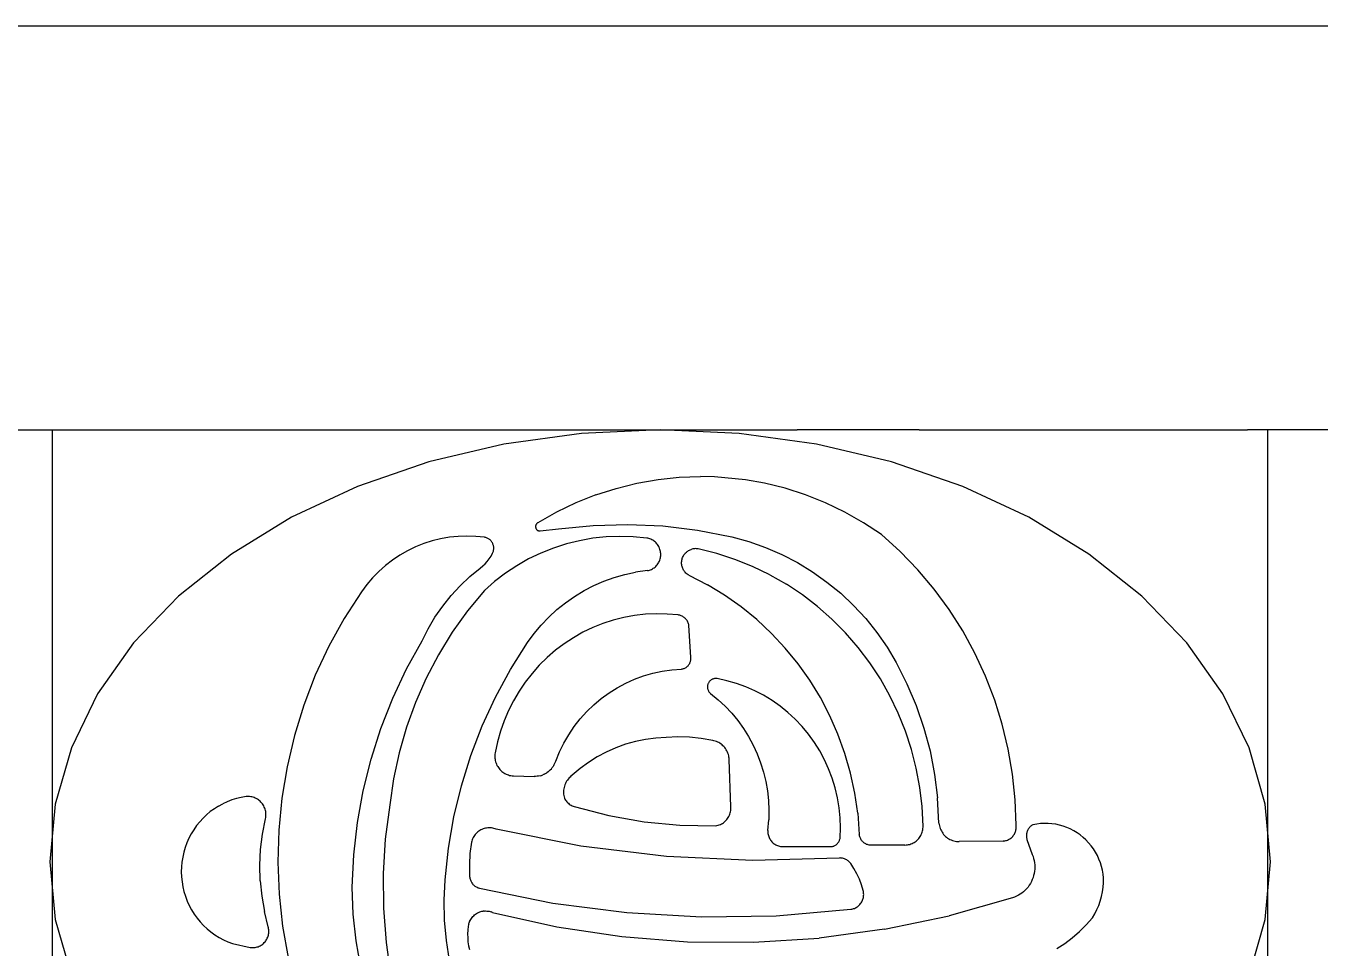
# Model space of a CAD drawing. Extents: x 396092 to 455492, y 17293 to 132793.
# Drawn here: x 405050 to 405259.7, y 46301.8 to 46451.2 of the extents above; entities that cross this region are included whole.
import ezdxf

# ---------------------------------------------------------------- set-up
doc = ezdxf.new("R2010")
doc.units = 0
doc.header["$LTSCALE"] = 1000
doc.header["$MEASUREMENT"] = 0
doc.layers.add('MU', color=34, linetype='Continuous')

msp = doc.modelspace()

# ---------------------------------------------------------------- linework, layer by layer
at = {"layer": 'MU', "color": 37}
for p, q in [((403727.73, 46451.23), (406577.73, 46451.23)), ((404975.7, 46385.76), (405074.82, 46385.76)), ((405074.82, 46385.76), (405174.92, 46385.76)), ((405139.96, 46385.18), (405127.39, 46383.44)), ((405152.73, 46385.76), (405139.96, 46385.18)), ((405165.51, 46385.18), (405152.73, 46385.76)), ((405178.08, 46383.44), (405165.51, 46385.18)), ((405194.7, 46385.76), (405174.92, 46385.76)), ((405194.7, 46385.76), (405247.92, 46385.76)), ((405267.7, 46385.76), (405247.92, 46385.76)), ((405127.39, 46383.44), (405115.24, 46380.56)), ((405190.23, 46380.56), (405178.08, 46383.44)), ((405115.24, 46380.56), (405103.71, 46376.59)), ((405201.76, 46376.59), (405190.23, 46380.56)), ((405152.38, 46377.72), (405155.83, 46378.08)), ((405155.83, 46378.08), (405159.29, 46378.2)), ((405161.51, 46378.13), (405159.29, 46378.2)), ((405166.55, 46377.66), (405161.51, 46378.13)), ((405103.71, 46376.59), (405092.99, 46371.6)), ((405142.29, 46375.23), (405145.6, 46376.29)), ((405145.6, 46376.29), (405148.97, 46377.12)), ((405148.97, 46377.12), (405152.38, 46377.72)), ((405169.62, 46377.13), (405166.55, 46377.66)), ((405172.99, 46376.3), (405169.62, 46377.13)), ((405176.3, 46375.24), (405172.99, 46376.3)), ((405212.48, 46371.6), (405201.76, 46376.59)), ((405139.07, 46373.94), (405135.93, 46372.43)), ((405142.29, 46375.23), (405139.07, 46373.94)), ((405179.52, 46373.95), (405176.3, 46375.24)), ((405182.66, 46372.44), (405179.52, 46373.95)), ((405135.93, 46372.43), (405132.91, 46370.71)), ((405185.69, 46370.72), (405182.66, 46372.44)), ((405092.99, 46371.6), (405083.26, 46365.64)), ((405132.55, 46370.2), (405132.54, 46370.15)), ((405132.54, 46370.15), (405132.54, 46370.1)), ((405132.54, 46370.1), (405132.54, 46370.06)), ((405132.54, 46370.06), (405132.54, 46370.01)), ((405132.54, 46370.01), (405132.55, 46369.96)), ((405132.57, 46370.29), (405132.55, 46370.24)), ((405132.55, 46370.24), (405132.55, 46370.2)), ((405132.55, 46369.96), (405132.56, 46369.92)), ((405132.56, 46369.92), (405132.57, 46369.87)), ((405132.58, 46370.33), (405132.57, 46370.29)), ((405132.57, 46369.87), (405132.59, 46369.83)), ((405132.6, 46370.37), (405132.58, 46370.33)), ((405132.59, 46369.83), (405132.6, 46369.79)), ((405132.62, 46370.42), (405132.6, 46370.37)), ((405132.6, 46369.79), (405132.63, 46369.74)), ((405132.64, 46370.46), (405132.62, 46370.42)), ((405132.63, 46369.74), (405132.65, 46369.7)), ((405132.67, 46370.5), (405132.64, 46370.46)), ((405132.65, 46369.7), (405132.68, 46369.67)), ((405132.69, 46370.53), (405132.67, 46370.5)), ((405132.72, 46370.57), (405132.69, 46370.53)), ((405132.76, 46370.6), (405132.72, 46370.57)), ((405132.79, 46370.63), (405132.76, 46370.6)), ((405132.83, 46370.66), (405132.79, 46370.63)), ((405132.87, 46370.69), (405132.83, 46370.66)), ((405132.91, 46370.71), (405132.87, 46370.69)), ((405133.28, 46369.39), (405136.23, 46369.71)), ((405136.23, 46369.71), (405141.86, 46370.29)), ((405141.86, 46370.29), (405147.51, 46370.45)), ((405147.51, 46370.45), (405153.16, 46370.19)), ((405153.16, 46370.19), (405158.77, 46369.51)), ((405188.59, 46368.8), (405185.69, 46370.72)), ((405222.21, 46365.64), (405212.48, 46371.6)), ((405115.78, 46367.77), (405114.41, 46367.33)), ((405117.16, 46368.11), (405115.78, 46367.77)), ((405118.57, 46368.36), (405117.16, 46368.11)), ((405119.99, 46368.51), (405118.57, 46368.36)), ((405121.42, 46368.56), (405119.99, 46368.51)), ((405122.84, 46368.5), (405121.42, 46368.56)), ((405124.27, 46368.36), (405122.84, 46368.5)), ((405124.38, 46368.34), (405124.27, 46368.36)), ((405124.49, 46368.31), (405124.38, 46368.34)), ((405124.6, 46368.27), (405124.49, 46368.31)), ((405124.71, 46368.23), (405124.6, 46368.27)), ((405124.81, 46368.18), (405124.71, 46368.23)), ((405124.91, 46368.13), (405124.81, 46368.18)), ((405125.01, 46368.06), (405124.91, 46368.13)), ((405125.1, 46368), (405125.01, 46368.06)), ((405125.19, 46367.92), (405125.1, 46368)), ((405125.27, 46367.84), (405125.19, 46367.92)), ((405125.35, 46367.75), (405125.27, 46367.84)), ((405125.42, 46367.66), (405125.35, 46367.75)), ((405125.48, 46367.57), (405125.42, 46367.66)), ((405132.68, 46369.67), (405132.7, 46369.63)), ((405132.7, 46369.63), (405132.74, 46369.59)), ((405132.74, 46369.59), (405132.77, 46369.56)), ((405132.77, 46369.56), (405132.8, 46369.53)), ((405132.8, 46369.53), (405132.84, 46369.51)), ((405132.84, 46369.51), (405132.88, 46369.48)), ((405132.88, 46369.48), (405132.92, 46369.46)), ((405132.92, 46369.46), (405132.96, 46369.44)), ((405132.96, 46369.44), (405133, 46369.42)), ((405133, 46369.42), (405133.05, 46369.41)), ((405133.05, 46369.41), (405133.09, 46369.4)), ((405133.09, 46369.4), (405133.14, 46369.39)), ((405133.14, 46369.39), (405133.18, 46369.39)), ((405133.18, 46369.39), (405133.23, 46369.39)), ((405133.23, 46369.39), (405133.28, 46369.39)), ((405139.66, 46367.81), (405137.53, 46367.29)), ((405141.82, 46368.19), (405139.66, 46367.81)), ((405144, 46368.43), (405141.82, 46368.19)), ((405146.19, 46368.51), (405144, 46368.43)), ((405148.38, 46368.44), (405146.19, 46368.51)), ((405150.57, 46368.21), (405148.38, 46368.44)), ((405150.74, 46368.19), (405150.57, 46368.21)), ((405150.9, 46368.15), (405150.74, 46368.19)), ((405151.07, 46368.09), (405150.9, 46368.15)), ((405151.23, 46368.03), (405151.07, 46368.09)), ((405151.39, 46367.96), (405151.23, 46368.03)), ((405151.54, 46367.87), (405151.39, 46367.96)), ((405151.68, 46367.78), (405151.54, 46367.87)), ((405151.82, 46367.68), (405151.68, 46367.78)), ((405151.95, 46367.56), (405151.82, 46367.68)), ((405158.77, 46369.51), (405164.32, 46368.42)), ((405164.32, 46368.42), (405167.08, 46367.67)), ((405167.08, 46367.67), (405169.78, 46366.72)), ((405191.62, 46366.05), (405188.59, 46368.8)), ((405083.26, 46365.64), (405074.68, 46358.82)), ((405111.8, 46366.17), (405110.55, 46365.46)), ((405113.09, 46366.8), (405111.8, 46366.17)), ((405114.41, 46367.33), (405113.09, 46366.8)), ((405125.32, 46365.32), (405125.58, 46365.78)), ((405125.54, 46367.47), (405125.48, 46367.57)), ((405125.6, 46367.36), (405125.54, 46367.47)), ((405125.58, 46365.78), (405125.63, 46365.89)), ((405125.64, 46367.26), (405125.6, 46367.36)), ((405125.63, 46365.89), (405125.67, 46366)), ((405125.68, 46367.15), (405125.64, 46367.26)), ((405125.67, 46366), (405125.7, 46366.11)), ((405125.71, 46367.03), (405125.68, 46367.15)), ((405125.7, 46366.11), (405125.73, 46366.22)), ((405125.74, 46366.92), (405125.71, 46367.03)), ((405125.73, 46366.22), (405125.75, 46366.34)), ((405125.76, 46366.8), (405125.74, 46366.92)), ((405125.75, 46366.34), (405125.76, 46366.45)), ((405125.77, 46366.69), (405125.76, 46366.8)), ((405125.76, 46366.45), (405125.77, 46366.57)), ((405125.77, 46366.57), (405125.77, 46366.69)), ((405133.4, 46365.79), (405131.42, 46364.84)), ((405135.44, 46366.61), (405133.4, 46365.79)), ((405137.53, 46367.29), (405135.44, 46366.61)), ((405152.08, 46367.44), (405151.95, 46367.56)), ((405152.2, 46367.31), (405152.08, 46367.44)), ((405152.3, 46367.18), (405152.2, 46367.31)), ((405152.4, 46367.03), (405152.3, 46367.18)), ((405152.49, 46366.88), (405152.4, 46367.03)), ((405152.57, 46366.73), (405152.49, 46366.88)), ((405152.64, 46366.57), (405152.57, 46366.73)), ((405152.7, 46366.4), (405152.64, 46366.57)), ((405152.75, 46366.23), (405152.7, 46366.4)), ((405152.78, 46366.06), (405152.75, 46366.23)), ((405152.81, 46365.89), (405152.78, 46366.06)), ((405152.83, 46365.71), (405152.81, 46365.89)), ((405152.82, 46365.36), (405152.83, 46365.54)), ((405152.83, 46365.54), (405152.83, 46365.71)), ((405156.5, 46365.36), (405156.58, 46365.49)), ((405156.58, 46365.49), (405156.66, 46365.61)), ((405156.66, 46365.61), (405156.76, 46365.73)), ((405156.76, 46365.73), (405156.86, 46365.84)), ((405156.86, 46365.84), (405156.97, 46365.95)), ((405156.97, 46365.95), (405157.08, 46366.04)), ((405157.08, 46366.04), (405157.2, 46366.13)), ((405157.2, 46366.13), (405157.33, 46366.21)), ((405157.33, 46366.21), (405157.46, 46366.28)), ((405157.46, 46366.28), (405157.59, 46366.34)), ((405157.59, 46366.34), (405157.73, 46366.4)), ((405157.73, 46366.4), (405157.88, 46366.44)), ((405158.02, 46366.47), (405157.88, 46366.44)), ((405158.17, 46366.5), (405158.02, 46366.47)), ((405158.32, 46366.51), (405158.17, 46366.5)), ((405158.47, 46366.52), (405158.32, 46366.51)), ((405158.61, 46366.51), (405158.47, 46366.52)), ((405158.76, 46366.49), (405158.61, 46366.51)), ((405158.91, 46366.47), (405158.76, 46366.49)), ((405161.9, 46365.72), (405158.91, 46366.47)), ((405164.84, 46364.77), (405161.9, 46365.72)), ((405169.78, 46366.72), (405172.42, 46365.59)), ((405172.42, 46365.59), (405174.96, 46364.27)), ((405194.47, 46363.1), (405191.62, 46366.05)), ((405230.79, 46358.82), (405222.21, 46365.64)), ((405108.22, 46363.78), (405107.14, 46362.83)), ((405109.35, 46364.66), (405108.22, 46363.78)), ((405110.55, 46365.46), (405109.35, 46364.66)), ((405123.58, 46363.37), (405123.99, 46363.71)), ((405123.99, 46363.71), (405124.37, 46364.07)), ((405124.37, 46364.07), (405124.72, 46364.46)), ((405124.72, 46364.46), (405125.04, 46364.88)), ((405125.04, 46364.88), (405125.32, 46365.32)), ((405129.5, 46363.75), (405127.66, 46362.53)), ((405131.42, 46364.84), (405129.5, 46363.75)), ((405151.62, 46363.33), (405151.76, 46363.43)), ((405151.76, 46363.43), (405151.9, 46363.53)), ((405151.9, 46363.53), (405152.02, 46363.65)), ((405152.02, 46363.65), (405152.14, 46363.78)), ((405152.14, 46363.78), (405152.26, 46363.91)), ((405152.26, 46363.91), (405152.36, 46364.05)), ((405152.36, 46364.05), (405152.45, 46364.2)), ((405152.45, 46364.2), (405152.54, 46364.35)), ((405152.54, 46364.35), (405152.61, 46364.51)), ((405152.61, 46364.51), (405152.68, 46364.67)), ((405152.68, 46364.67), (405152.73, 46364.84)), ((405152.73, 46364.84), (405152.77, 46365.01)), ((405152.77, 46365.01), (405152.8, 46365.19)), ((405152.8, 46365.19), (405152.82, 46365.36)), ((405156.2, 46364.2), (405156.21, 46364.35)), ((405156.21, 46364.05), (405156.2, 46364.2)), ((405156.21, 46364.35), (405156.22, 46364.5)), ((405156.23, 46363.89), (405156.21, 46364.05)), ((405156.22, 46364.5), (405156.24, 46364.65)), ((405156.25, 46363.74), (405156.23, 46363.89)), ((405156.24, 46364.65), (405156.27, 46364.8)), ((405156.29, 46363.6), (405156.25, 46363.74)), ((405156.27, 46364.8), (405156.32, 46364.94)), ((405156.33, 46363.45), (405156.29, 46363.6)), ((405156.32, 46364.94), (405156.37, 46365.09)), ((405156.39, 46363.31), (405156.33, 46363.45)), ((405156.37, 46365.09), (405156.43, 46365.23)), ((405156.43, 46365.23), (405156.5, 46365.36)), ((405167.71, 46363.62), (405164.84, 46364.77)), ((405170.49, 46362.27), (405167.71, 46363.62)), ((405174.96, 46364.27), (405177.41, 46362.77)), ((405106.13, 46361.8), (405105.19, 46360.7)), ((405107.14, 46362.83), (405106.13, 46361.8)), ((405120.32, 46360.51), (405121.9, 46362)), ((405121.9, 46362), (405123.58, 46363.37)), ((405127.66, 46362.53), (405125.91, 46361.19)), ((405143.6, 46361.24), (405145.28, 46361.83)), ((405145.28, 46361.83), (405146.99, 46362.31)), ((405146.99, 46362.31), (405148.73, 46362.68)), ((405150.66, 46362.95), (405148.73, 46362.68)), ((405150.66, 46362.95), (405150.83, 46362.99)), ((405150.83, 46362.99), (405151, 46363.03)), ((405151, 46363.03), (405151.16, 46363.09)), ((405151.16, 46363.09), (405151.32, 46363.16)), ((405151.32, 46363.16), (405151.47, 46363.24)), ((405151.47, 46363.24), (405151.62, 46363.33)), ((405156.45, 46363.17), (405156.39, 46363.31)), ((405156.52, 46363.04), (405156.45, 46363.17)), ((405156.6, 46362.91), (405156.52, 46363.04)), ((405156.69, 46362.79), (405156.6, 46362.91)), ((405156.79, 46362.68), (405156.69, 46362.79)), ((405156.89, 46362.57), (405156.79, 46362.68)), ((405157, 46362.47), (405156.89, 46362.57)), ((405157.12, 46362.37), (405157, 46362.47)), ((405157.24, 46362.29), (405157.12, 46362.37)), ((405157.37, 46362.21), (405157.24, 46362.29)), ((405157.37, 46362.21), (405160.4, 46360.65)), ((405170.49, 46362.27), (405173.18, 46360.74)), ((405177.41, 46362.77), (405179.76, 46361.11)), ((405197.11, 46359.97), (405194.47, 46363.1)), ((405104.32, 46359.54), (405101.53, 46355.21)), ((405105.19, 46360.7), (405104.32, 46359.54)), ((405118.85, 46358.91), (405120.32, 46360.51)), ((405124.25, 46359.73), (405121.53, 46356.44)), ((405125.91, 46361.19), (405124.25, 46359.73)), ((405138.86, 46358.79), (405140.39, 46359.71)), ((405140.39, 46359.71), (405141.97, 46360.53)), ((405141.97, 46360.53), (405143.6, 46361.24)), ((405163.18, 46358.96), (405160.4, 46360.65)), ((405175.77, 46359.02), (405173.18, 46360.74)), ((405179.76, 46361.11), (405181.98, 46359.28)), ((405181.98, 46359.28), (405184.08, 46357.3)), ((405199.54, 46356.66), (405197.11, 46359.97)), ((405074.68, 46358.82), (405067.41, 46351.23)), ((405116.24, 46355.43), (405117.49, 46357.22)), ((405117.49, 46357.22), (405118.85, 46358.91)), ((405136, 46356.64), (405137.39, 46357.76)), ((405137.39, 46357.76), (405138.86, 46358.79)), ((405165.85, 46357.09), (405163.18, 46358.96)), ((405178.23, 46357.13), (405175.77, 46359.02)), ((405180.57, 46355.08), (405178.23, 46357.13)), ((405184.08, 46357.3), (405186.04, 46355.18)), ((405238.06, 46351.23), (405230.79, 46358.82)), ((405101.53, 46355.21), (405099.03, 46350.69)), ((405115.12, 46353.55), (405116.24, 46355.43)), ((405121.53, 46356.44), (405119.05, 46352.96)), ((405133.44, 46354.13), (405134.68, 46355.43)), ((405134.68, 46355.43), (405136, 46356.64)), ((405146.85, 46355.36), (405145.13, 46354.93)), ((405148.58, 46355.68), (405146.85, 46355.36)), ((405150.34, 46355.88), (405148.58, 46355.68)), ((405152.1, 46355.96), (405150.34, 46355.88)), ((405153.86, 46355.92), (405152.1, 46355.96)), ((405155.62, 46355.77), (405153.86, 46355.92)), ((405155.75, 46355.75), (405155.62, 46355.77)), ((405155.89, 46355.72), (405155.75, 46355.75)), ((405156.02, 46355.68), (405155.89, 46355.72)), ((405156.14, 46355.63), (405156.02, 46355.68)), ((405156.27, 46355.57), (405156.14, 46355.63)), ((405156.39, 46355.51), (405156.27, 46355.57)), ((405156.5, 46355.44), (405156.39, 46355.51)), ((405156.62, 46355.36), (405156.5, 46355.44)), ((405156.72, 46355.27), (405156.62, 46355.36)), ((405156.82, 46355.18), (405156.72, 46355.27)), ((405156.91, 46355.07), (405156.82, 46355.18)), ((405157, 46354.97), (405156.91, 46355.07)), ((405168.38, 46355.03), (405165.85, 46357.09)), ((405170.78, 46352.79), (405168.38, 46355.03)), ((405182.76, 46352.87), (405180.57, 46355.08)), ((405186.04, 46355.18), (405187.84, 46352.92)), ((405201.75, 46353.19), (405199.54, 46356.66)), ((405114.14, 46351.6), (405115.12, 46353.55)), ((405119.05, 46352.96), (405116.81, 46349.32)), ((405132.29, 46352.75), (405133.44, 46354.13)), ((405140.22, 46352.96), (405138.67, 46352.09)), ((405141.81, 46353.73), (405140.22, 46352.96)), ((405143.45, 46354.38), (405141.81, 46353.73)), ((405145.13, 46354.93), (405143.45, 46354.38)), ((405157.08, 46354.85), (405157, 46354.97)), ((405157.15, 46354.74), (405157.08, 46354.85)), ((405157.22, 46354.61), (405157.15, 46354.74)), ((405157.27, 46354.49), (405157.22, 46354.61)), ((405157.32, 46354.36), (405157.27, 46354.49)), ((405157.36, 46354.23), (405157.32, 46354.36)), ((405157.39, 46354.09), (405157.36, 46354.23)), ((405157.69, 46348.92), (405157.39, 46354.09)), ((405187.84, 46352.92), (405189.49, 46350.54)), ((405203.72, 46349.58), (405201.75, 46353.19)), ((405067.41, 46351.23), (405061.58, 46342.99)), ((405111.61, 46347.02), (405114.14, 46351.6)), ((405128.49, 46346.96), (405131.23, 46351.3)), ((405131.23, 46351.3), (405132.29, 46352.75)), ((405137.19, 46351.12), (405135.77, 46350.05)), ((405138.67, 46352.09), (405137.19, 46351.12)), ((405173.01, 46350.4), (405170.78, 46352.79)), ((405184.81, 46350.52), (405182.76, 46352.87)), ((405243.89, 46342.99), (405238.06, 46351.23)), ((405099.03, 46350.69), (405096.85, 46346)), ((405116.81, 46349.32), (405114.82, 46345.52)), ((405134.42, 46348.88), (405133.15, 46347.63)), ((405135.77, 46350.05), (405134.42, 46348.88)), ((405157.7, 46348.81), (405157.69, 46348.92)), ((405157.7, 46348.69), (405157.7, 46348.81)), ((405175.08, 46347.86), (405173.01, 46350.4)), ((405186.69, 46348.03), (405184.81, 46350.52)), ((405189.49, 46350.54), (405190.98, 46348.05)), ((405205.46, 46345.84), (405203.72, 46349.58)), ((405109.39, 46342.27), (405111.61, 46347.02)), ((405126.04, 46342.45), (405128.49, 46346.96)), ((405133.15, 46347.63), (405131.97, 46346.3)), ((405151.55, 46346.35), (405153.08, 46346.68)), ((405153.08, 46346.68), (405154.62, 46346.9)), ((405154.62, 46346.9), (405156.18, 46347.01)), ((405156.18, 46347.01), (405156.29, 46347.02)), ((405156.29, 46347.02), (405156.4, 46347.04)), ((405156.4, 46347.04), (405156.51, 46347.07)), ((405156.51, 46347.07), (405156.62, 46347.11)), ((405156.62, 46347.11), (405156.72, 46347.15)), ((405156.72, 46347.15), (405156.82, 46347.2)), ((405156.82, 46347.2), (405156.92, 46347.26)), ((405156.92, 46347.26), (405157.01, 46347.33)), ((405157.01, 46347.33), (405157.1, 46347.4)), ((405157.1, 46347.4), (405157.18, 46347.47)), ((405157.18, 46347.47), (405157.26, 46347.55)), ((405157.26, 46347.55), (405157.33, 46347.64)), ((405157.33, 46347.64), (405157.4, 46347.73)), ((405157.4, 46347.73), (405157.46, 46347.83)), ((405157.46, 46347.83), (405157.52, 46347.93)), ((405157.52, 46347.93), (405157.56, 46348.03)), ((405157.56, 46348.03), (405157.6, 46348.14)), ((405157.6, 46348.14), (405157.64, 46348.24)), ((405157.64, 46348.24), (405157.66, 46348.35)), ((405157.66, 46348.35), (405157.68, 46348.47)), ((405157.68, 46348.47), (405157.7, 46348.58)), ((405157.7, 46348.58), (405157.7, 46348.69)), ((405176.98, 46345.18), (405175.08, 46347.86)), ((405188.41, 46345.41), (405186.69, 46348.03)), ((405190.98, 46348.05), (405192.71, 46344.62)), ((405096.85, 46346), (405094.99, 46341.17)), ((405114.82, 46345.52), (405113.09, 46341.6)), ((405130.87, 46344.89), (405129.86, 46343.41)), ((405131.97, 46346.3), (405130.87, 46344.89)), ((405145.77, 46343.99), (405147.15, 46344.73)), ((405147.15, 46344.73), (405148.58, 46345.37)), ((405148.58, 46345.37), (405150.05, 46345.91)), ((405150.05, 46345.91), (405151.55, 46346.35)), ((405160.47, 46344.56), (405160.45, 46344.48)), ((405160.51, 46344.65), (405160.47, 46344.56)), ((405160.54, 46344.73), (405160.51, 46344.65)), ((405160.59, 46344.81), (405160.54, 46344.73)), ((405160.64, 46344.89), (405160.59, 46344.81)), ((405160.69, 46344.96), (405160.64, 46344.89)), ((405160.75, 46345.03), (405160.69, 46344.96)), ((405160.81, 46345.1), (405160.75, 46345.03)), ((405160.88, 46345.16), (405160.81, 46345.1)), ((405160.95, 46345.21), (405160.88, 46345.16)), ((405161.02, 46345.26), (405160.95, 46345.21)), ((405161.1, 46345.31), (405161.02, 46345.26)), ((405161.18, 46345.35), (405161.1, 46345.31)), ((405161.26, 46345.39), (405161.18, 46345.35)), ((405161.35, 46345.42), (405161.26, 46345.39)), ((405161.43, 46345.44), (405161.35, 46345.42)), ((405161.52, 46345.46), (405161.43, 46345.44)), ((405161.61, 46345.47), (405161.52, 46345.46)), ((405161.7, 46345.47), (405161.61, 46345.47)), ((405161.79, 46345.47), (405161.7, 46345.47)), ((405161.88, 46345.47), (405161.79, 46345.47)), ((405161.97, 46345.45), (405161.88, 46345.47)), ((405163.53, 46345.12), (405161.97, 46345.45)), ((405165.08, 46344.68), (405163.53, 46345.12)), ((405166.59, 46344.14), (405165.08, 46344.68)), ((405178.69, 46342.37), (405176.98, 46345.18)), ((405189.95, 46342.69), (405188.41, 46345.41)), ((405192.71, 46344.62), (405194.21, 46341.08)), ((405206.94, 46341.99), (405205.46, 46345.84)), ((405061.58, 46342.99), (405057.32, 46334.22)), ((405123.89, 46337.79), (405126.04, 46342.45)), ((405129.86, 46343.41), (405128.95, 46341.87)), ((405143.17, 46342.22), (405144.44, 46343.15)), ((405144.44, 46343.15), (405145.77, 46343.99)), ((405160.41, 46344.3), (405160.4, 46344.21)), ((405160.4, 46344.21), (405160.4, 46344.11)), ((405160.4, 46344.11), (405160.4, 46344.02)), ((405160.4, 46344.02), (405160.41, 46343.93)), ((405160.42, 46344.39), (405160.41, 46344.3)), ((405160.41, 46343.93), (405160.42, 46343.84)), ((405160.45, 46344.48), (405160.42, 46344.39)), ((405160.42, 46343.84), (405160.44, 46343.75)), ((405160.44, 46343.75), (405160.47, 46343.67)), ((405160.47, 46343.67), (405160.5, 46343.58)), ((405160.5, 46343.58), (405160.54, 46343.5)), ((405160.54, 46343.5), (405160.58, 46343.42)), ((405160.58, 46343.42), (405160.63, 46343.34)), ((405160.63, 46343.34), (405160.68, 46343.27)), ((405160.68, 46343.27), (405160.74, 46343.2)), ((405160.74, 46343.2), (405160.8, 46343.13)), ((405160.8, 46343.13), (405160.86, 46343.07)), ((405160.86, 46343.07), (405162.13, 46342.03)), ((405168.06, 46343.5), (405166.59, 46344.14)), ((405169.49, 46342.75), (405168.06, 46343.5)), ((405170.86, 46341.92), (405169.49, 46342.75)), ((405191.3, 46339.86), (405189.95, 46342.69)), ((405248.15, 46334.22), (405243.89, 46342.99)), ((405094.99, 46341.17), (405093.46, 46336.22)), ((405107.48, 46337.39), (405109.39, 46342.27)), ((405113.09, 46341.6), (405111.62, 46337.57)), ((405128.95, 46341.87), (405128.15, 46340.27)), ((405140.83, 46340.11), (405141.96, 46341.21)), ((405141.96, 46341.21), (405143.17, 46342.22)), ((405162.13, 46342.03), (405163.27, 46340.98)), ((405163.27, 46340.98), (405164.33, 46339.85)), ((405172.18, 46340.99), (405170.86, 46341.92)), ((405173.44, 46339.97), (405172.18, 46340.99)), ((405180.22, 46339.45), (405178.69, 46342.37)), ((405194.21, 46341.08), (405195.46, 46337.44)), ((405208.17, 46338.05), (405206.94, 46341.99)), ((405127.44, 46338.61), (405126.85, 46336.92)), ((405128.15, 46340.27), (405127.44, 46338.61)), ((405138.8, 46337.68), (405139.78, 46338.93)), ((405139.78, 46338.93), (405140.83, 46340.11)), ((405164.33, 46339.85), (405165.32, 46338.65)), ((405165.32, 46338.65), (405166.23, 46337.38)), ((405174.62, 46338.87), (405173.44, 46339.97)), ((405175.74, 46337.69), (405174.62, 46338.87)), ((405181.54, 46336.43), (405180.22, 46339.45)), ((405192.47, 46336.95), (405191.3, 46339.86)), ((405093.46, 46336.22), (405092.27, 46331.18)), ((405105.89, 46332.39), (405107.48, 46337.39)), ((405111.62, 46337.57), (405110.44, 46333.44)), ((405122.05, 46332.99), (405123.89, 46337.79)), ((405126.85, 46336.92), (405126.36, 46335.19)), ((405137.12, 46335), (405137.92, 46336.37)), ((405137.92, 46336.37), (405138.8, 46337.68)), ((405166.23, 46337.38), (405167.06, 46336.06)), ((405176.77, 46336.44), (405175.74, 46337.69)), ((405177.72, 46335.13), (405176.77, 46336.44)), ((405182.66, 46333.33), (405181.54, 46336.43)), ((405193.45, 46333.97), (405192.47, 46336.95)), ((405195.46, 46337.44), (405196.46, 46333.73)), ((405209.13, 46334.03), (405208.17, 46338.05)), ((405057.32, 46334.22), (405054.71, 46325.09)), ((405126.36, 46335.19), (405125.99, 46333.43)), ((405136.42, 46333.57), (405137.12, 46335)), ((405145.53, 46334.24), (405144, 46333.56)), ((405147.11, 46334.81), (405145.53, 46334.24)), ((405148.72, 46335.26), (405147.11, 46334.81)), ((405150.36, 46335.6), (405148.72, 46335.26)), ((405152.01, 46335.82), (405150.36, 46335.6)), ((405153.68, 46335.92), (405152.01, 46335.82)), ((405155.58, 46336.01), (405153.68, 46335.92)), ((405157.48, 46335.95), (405155.58, 46336.01)), ((405159.38, 46335.75), (405157.48, 46335.95)), ((405161.25, 46335.41), (405159.38, 46335.75)), ((405161.45, 46335.37), (405161.25, 46335.41)), ((405161.65, 46335.32), (405161.45, 46335.37)), ((405161.85, 46335.25), (405161.65, 46335.32)), ((405162.05, 46335.17), (405161.85, 46335.25)), ((405162.23, 46335.08), (405162.05, 46335.17)), ((405162.41, 46334.98), (405162.23, 46335.08)), ((405162.59, 46334.86), (405162.41, 46334.98)), ((405162.75, 46334.73), (405162.59, 46334.86)), ((405162.91, 46334.59), (405162.75, 46334.73)), ((405163.06, 46334.44), (405162.91, 46334.59)), ((405163.2, 46334.28), (405163.06, 46334.44)), ((405163.32, 46334.12), (405163.2, 46334.28)), ((405163.44, 46333.94), (405163.32, 46334.12)), ((405167.06, 46336.06), (405167.8, 46334.69)), ((405167.8, 46334.69), (405168.45, 46333.27)), ((405178.58, 46333.75), (405177.72, 46335.13)), ((405209.83, 46329.95), (405209.13, 46334.03)), ((405250.76, 46325.09), (405248.15, 46334.22)), ((405104.62, 46327.29), (405105.89, 46332.39)), ((405110.44, 46333.44), (405109.54, 46329.23)), ((405120.52, 46328.07), (405122.05, 46332.99)), ((405125.95, 46333.01), (405125.94, 46332.8)), ((405125.94, 46332.8), (405125.95, 46332.59)), ((405125.96, 46333.22), (405125.95, 46333.01)), ((405125.95, 46332.59), (405125.98, 46332.39)), ((405125.99, 46333.43), (405125.96, 46333.22)), ((405125.98, 46332.39), (405126.01, 46332.18)), ((405126.01, 46332.18), (405126.07, 46331.98)), ((405126.07, 46331.98), (405126.13, 46331.78)), ((405135.73, 46331.87), (405135.82, 46332.1)), ((405135.82, 46332.1), (405136.42, 46333.57)), ((405142.52, 46332.77), (405141.1, 46331.87)), ((405144, 46333.56), (405142.52, 46332.77)), ((405163.54, 46333.75), (405163.44, 46333.94)), ((405163.63, 46333.56), (405163.54, 46333.75)), ((405163.71, 46333.37), (405163.63, 46333.56)), ((405163.78, 46333.17), (405163.71, 46333.37)), ((405163.83, 46332.96), (405163.78, 46333.17)), ((405163.87, 46332.75), (405163.83, 46332.96)), ((405163.9, 46332.54), (405163.87, 46332.75)), ((405163.91, 46332.33), (405163.9, 46332.54)), ((405164.18, 46324.66), (405163.91, 46332.33)), ((405168.45, 46333.27), (405169.01, 46331.81)), ((405179.35, 46332.31), (405178.58, 46333.75)), ((405180.02, 46330.83), (405179.35, 46332.31)), ((405183.57, 46330.15), (405182.66, 46333.33)), ((405194.22, 46330.92), (405193.45, 46333.97)), ((405196.46, 46333.73), (405197.2, 46329.94)), ((405092.27, 46331.18), (405091.42, 46326.06)), ((405126.13, 46331.78), (405126.21, 46331.58)), ((405126.21, 46331.58), (405126.29, 46331.4)), ((405126.29, 46331.4), (405126.4, 46331.21)), ((405126.4, 46331.21), (405126.51, 46331.04)), ((405126.51, 46331.04), (405126.63, 46330.87)), ((405126.63, 46330.87), (405126.77, 46330.71)), ((405126.77, 46330.71), (405126.91, 46330.57)), ((405126.91, 46330.57), (405127.06, 46330.43)), ((405127.06, 46330.43), (405127.23, 46330.3)), ((405127.23, 46330.3), (405127.4, 46330.18)), ((405127.4, 46330.18), (405127.57, 46330.08)), ((405127.57, 46330.08), (405127.76, 46329.99)), ((405127.76, 46329.99), (405127.95, 46329.91)), ((405127.95, 46329.91), (405128.14, 46329.84)), ((405128.14, 46329.84), (405128.34, 46329.78)), ((405133.5, 46329.78), (405133.73, 46329.86)), ((405133.95, 46329.96), (405133.73, 46329.86)), ((405133.95, 46329.96), (405134.16, 46330.07)), ((405134.16, 46330.07), (405134.37, 46330.2)), ((405134.56, 46330.34), (405134.37, 46330.2)), ((405134.75, 46330.49), (405134.56, 46330.34)), ((405134.75, 46330.49), (405134.93, 46330.66)), ((405134.93, 46330.66), (405135.1, 46330.84)), ((405135.1, 46330.84), (405135.25, 46331.03)), ((405135.39, 46331.23), (405135.25, 46331.03)), ((405135.52, 46331.43), (405135.39, 46331.23)), ((405135.52, 46331.43), (405135.63, 46331.65)), ((405135.63, 46331.65), (405135.73, 46331.87)), ((405139.74, 46330.88), (405138.45, 46329.79)), ((405141.1, 46331.87), (405139.74, 46330.88)), ((405169.01, 46331.81), (405169.48, 46330.32)), ((405169.48, 46330.32), (405169.85, 46328.8)), ((405180.6, 46329.3), (405180.02, 46330.83)), ((405184.26, 46326.92), (405183.57, 46330.15)), ((405194.8, 46327.83), (405194.22, 46330.92)), ((405197.2, 46329.94), (405197.68, 46326.12)), ((405210.26, 46325.84), (405209.83, 46329.95)), ((405109.54, 46329.23), (405108.92, 46324.98)), ((405119.31, 46323.07), (405120.52, 46328.07)), ((405128.34, 46329.78), (405128.54, 46329.74)), ((405128.54, 46329.74), (405128.74, 46329.72)), ((405128.74, 46329.72), (405128.95, 46329.7)), ((405128.95, 46329.7), (405132.31, 46329.61)), ((405132.55, 46329.61), (405132.31, 46329.61)), ((405132.79, 46329.63), (405132.55, 46329.61)), ((405133.03, 46329.66), (405132.79, 46329.63)), ((405133.27, 46329.71), (405133.03, 46329.66)), ((405133.27, 46329.71), (405133.5, 46329.78)), ((405137.16, 46327.83), (405137.12, 46327.61)), ((405137.22, 46328.04), (405137.16, 46327.83)), ((405137.29, 46328.25), (405137.22, 46328.04)), ((405137.37, 46328.45), (405137.29, 46328.25)), ((405137.47, 46328.65), (405137.37, 46328.45)), ((405137.57, 46328.84), (405137.47, 46328.65)), ((405137.69, 46329.02), (405137.57, 46328.84)), ((405137.82, 46329.19), (405137.69, 46329.02)), ((405137.97, 46329.36), (405137.82, 46329.19)), ((405138.12, 46329.51), (405137.97, 46329.36)), ((405138.28, 46329.66), (405138.12, 46329.51)), ((405138.45, 46329.79), (405138.28, 46329.66)), ((405169.85, 46328.8), (405170.12, 46327.25)), ((405181.07, 46327.74), (405180.6, 46329.3)), ((405181.45, 46326.15), (405181.07, 46327.74)), ((405195.16, 46324.71), (405194.8, 46327.83)), ((405083.32, 46325.79), (405082.58, 46325.51)), ((405084.07, 46326.02), (405083.32, 46325.79)), ((405084.84, 46326.2), (405084.07, 46326.02)), ((405085.62, 46326.33), (405084.84, 46326.2)), ((405085.81, 46326.35), (405085.62, 46326.33)), ((405086, 46326.35), (405085.81, 46326.35)), ((405086.19, 46326.34), (405086, 46326.35)), ((405086.38, 46326.32), (405086.19, 46326.34)), ((405086.57, 46326.29), (405086.38, 46326.32)), ((405086.76, 46326.24), (405086.57, 46326.29)), ((405086.94, 46326.18), (405086.76, 46326.24)), ((405087.12, 46326.11), (405086.94, 46326.18)), ((405087.29, 46326.03), (405087.12, 46326.11)), ((405087.46, 46325.93), (405087.29, 46326.03)), ((405087.62, 46325.83), (405087.46, 46325.93)), ((405087.77, 46325.71), (405087.62, 46325.83)), ((405087.92, 46325.58), (405087.77, 46325.71)), ((405091.42, 46326.06), (405090.92, 46320.9)), ((405103.69, 46322.12), (405104.62, 46327.29)), ((405137.09, 46327.39), (405137.08, 46327.18)), ((405137.08, 46327.18), (405137.08, 46326.96)), ((405137.08, 46326.96), (405137.09, 46326.74)), ((405137.12, 46327.61), (405137.09, 46327.39)), ((405137.09, 46326.74), (405137.12, 46326.52)), ((405137.12, 46326.52), (405137.17, 46326.3)), ((405137.17, 46326.3), (405137.22, 46326.09)), ((405137.22, 46326.09), (405137.3, 46325.93)), ((405137.3, 46325.93), (405137.4, 46325.78)), ((405137.4, 46325.78), (405137.5, 46325.63)), ((405137.5, 46325.63), (405137.61, 46325.5)), ((405170.12, 46327.25), (405170.29, 46325.69)), ((405170.29, 46325.69), (405170.36, 46324.13)), ((405181.72, 46324.54), (405181.45, 46326.15)), ((405184.74, 46323.65), (405184.26, 46326.92)), ((405197.91, 46322.05), (405197.68, 46326.12)), ((405210.41, 46321.7), (405210.26, 46325.84)), ((405054.71, 46325.09), (405053.83, 46315.76)), ((405079.84, 46323.91), (405079.23, 46323.4)), ((405080.49, 46324.38), (405079.84, 46323.91)), ((405081.16, 46324.8), (405080.49, 46324.38)), ((405081.16, 46324.8), (405081.86, 46325.18)), ((405082.58, 46325.51), (405081.86, 46325.18)), ((405088.05, 46325.45), (405087.92, 46325.58)), ((405088.18, 46325.3), (405088.05, 46325.45)), ((405088.3, 46325.15), (405088.18, 46325.3)), ((405088.41, 46324.99), (405088.3, 46325.15)), ((405088.5, 46324.82), (405088.41, 46324.99)), ((405088.59, 46324.65), (405088.5, 46324.82)), ((405088.66, 46324.47), (405088.59, 46324.65)), ((405088.72, 46324.28), (405088.66, 46324.47)), ((405088.77, 46324.09), (405088.72, 46324.28)), ((405088.81, 46323.9), (405088.77, 46324.09)), ((405088.84, 46323.71), (405088.81, 46323.9)), ((405088.85, 46323.51), (405088.84, 46323.71)), ((405108.92, 46324.98), (405108.19, 46319.44)), ((405137.61, 46325.5), (405137.73, 46325.37)), ((405137.73, 46325.37), (405137.86, 46325.25)), ((405137.86, 46325.25), (405138, 46325.13)), ((405138, 46325.13), (405138.15, 46325.03)), ((405138.15, 46325.03), (405138.3, 46324.94)), ((405138.3, 46324.94), (405138.46, 46324.86)), ((405138.46, 46324.86), (405138.62, 46324.79)), ((405138.62, 46324.79), (405138.78, 46324.73)), ((405138.78, 46324.73), (405144.42, 46323.27)), ((405164.02, 46323.5), (405164.08, 46323.69)), ((405164.08, 46323.69), (405164.12, 46323.88)), ((405164.12, 46323.88), (405164.16, 46324.07)), ((405164.16, 46324.07), (405164.18, 46324.27)), ((405164.18, 46324.47), (405164.18, 46324.66)), ((405164.18, 46324.27), (405164.18, 46324.47)), ((405170.36, 46324.13), (405170.33, 46322.56)), ((405181.88, 46322.91), (405181.72, 46324.54)), ((405184.74, 46323.65), (405185, 46320.22)), ((405195.33, 46321.56), (405195.16, 46324.71)), ((405251.63, 46315.76), (405250.76, 46325.09)), ((405077.62, 46321.64), (405077.16, 46320.98)), ((405078.12, 46322.26), (405077.62, 46321.64)), ((405078.66, 46322.85), (405078.12, 46322.26)), ((405079.23, 46323.4), (405078.66, 46322.85)), ((405088.29, 46320.26), (405088.77, 46322.74)), ((405088.77, 46322.74), (405088.81, 46322.93)), ((405088.81, 46322.93), (405088.84, 46323.12)), ((405088.84, 46323.12), (405088.85, 46323.32)), ((405088.85, 46323.32), (405088.85, 46323.51)), ((405103.09, 46316.9), (405103.69, 46322.12)), ((405118.42, 46317.99), (405119.31, 46323.07)), ((405144.42, 46323.27), (405150.14, 46322.25)), ((405150.14, 46322.25), (405155.93, 46321.7)), ((405155.93, 46321.7), (405161.74, 46321.61)), ((405161.74, 46321.61), (405161.93, 46321.64)), ((405161.93, 46321.64), (405162.12, 46321.69)), ((405162.12, 46321.69), (405162.3, 46321.75)), ((405162.3, 46321.75), (405162.48, 46321.82)), ((405162.48, 46321.82), (405162.65, 46321.9)), ((405162.65, 46321.9), (405162.82, 46322)), ((405162.82, 46322), (405162.98, 46322.11)), ((405162.98, 46322.11), (405163.14, 46322.23)), ((405163.14, 46322.23), (405163.28, 46322.36)), ((405163.28, 46322.36), (405163.42, 46322.5)), ((405163.42, 46322.5), (405163.55, 46322.64)), ((405163.55, 46322.64), (405163.66, 46322.8)), ((405163.66, 46322.8), (405163.77, 46322.97)), ((405163.77, 46322.97), (405163.86, 46323.14)), ((405163.86, 46323.14), (405163.95, 46323.32)), ((405163.95, 46323.32), (405164.02, 46323.5)), ((405170.18, 46320.84), (405170.33, 46322.56)), ((405181.94, 46321.27), (405181.88, 46322.91)), ((405195.32, 46321.37), (405195.33, 46321.56)), ((405197.91, 46322.05), (405197.94, 46321.83)), ((405197.94, 46321.83), (405197.98, 46321.61)), ((405197.98, 46321.61), (405198.04, 46321.39)), ((405210.43, 46321.55), (405210.41, 46321.7)), ((405210.43, 46321.4), (405210.43, 46321.55)), ((405212.71, 46321.47), (405212.62, 46321.37)), ((405212.81, 46321.55), (405212.71, 46321.47)), ((405212.92, 46321.63), (405212.81, 46321.55)), ((405213.03, 46321.7), (405212.92, 46321.63)), ((405213.14, 46321.77), (405213.03, 46321.7)), ((405213.75, 46321.89), (405213.14, 46321.77)), ((405214.36, 46321.96), (405213.75, 46321.89)), ((405214.98, 46322), (405214.36, 46321.96)), ((405215.6, 46321.99), (405214.98, 46322)), ((405216.22, 46321.95), (405215.6, 46321.99)), ((405216.83, 46321.86), (405216.22, 46321.95)), ((405217.44, 46321.73), (405216.83, 46321.86)), ((405218.04, 46321.56), (405217.44, 46321.73)), ((405218.62, 46321.35), (405218.04, 46321.56)), ((405076.37, 46319.58), (405076.04, 46318.85)), ((405076.74, 46320.3), (405076.37, 46319.58)), ((405077.16, 46320.98), (405076.74, 46320.3)), ((405087.98, 46317.75), (405088.29, 46320.26)), ((405090.92, 46320.9), (405090.78, 46315.71)), ((405108.19, 46319.44), (405107.85, 46313.86)), ((405122.34, 46319.51), (405122.26, 46319.32)), ((405122.43, 46319.69), (405122.34, 46319.51)), ((405122.52, 46319.86), (405122.43, 46319.69)), ((405122.64, 46320.03), (405122.52, 46319.86)), ((405122.76, 46320.19), (405122.64, 46320.03)), ((405122.89, 46320.34), (405122.76, 46320.19)), ((405123.03, 46320.48), (405122.89, 46320.34)), ((405123.18, 46320.61), (405123.03, 46320.48)), ((405123.34, 46320.73), (405123.18, 46320.61)), ((405123.5, 46320.84), (405123.34, 46320.73)), ((405123.67, 46320.94), (405123.5, 46320.84)), ((405123.85, 46321.03), (405123.67, 46320.94)), ((405124.04, 46321.1), (405123.85, 46321.03)), ((405124.22, 46321.16), (405124.04, 46321.1)), ((405124.41, 46321.21), (405124.22, 46321.16)), ((405124.61, 46321.25), (405124.41, 46321.21)), ((405124.81, 46321.27), (405124.61, 46321.25)), ((405125, 46321.28), (405124.81, 46321.27)), ((405125.2, 46321.28), (405125, 46321.28)), ((405125.4, 46321.26), (405125.2, 46321.28)), ((405125.59, 46321.23), (405125.4, 46321.26)), ((405125.79, 46321.19), (405125.59, 46321.23)), ((405125.97, 46321.13), (405125.79, 46321.19)), ((405126.16, 46321.06), (405125.97, 46321.13)), ((405139.89, 46318.32), (405126.16, 46321.06)), ((405170.18, 46320.84), (405170.18, 46320.67)), ((405170.18, 46320.67), (405170.19, 46320.51)), ((405170.19, 46320.51), (405170.2, 46320.34)), ((405170.2, 46320.34), (405170.23, 46320.18)), ((405170.23, 46320.18), (405170.27, 46320.02)), ((405170.27, 46320.02), (405170.32, 46319.87)), ((405170.32, 46319.87), (405170.38, 46319.71)), ((405170.38, 46319.71), (405170.45, 46319.57)), ((405170.45, 46319.57), (405170.53, 46319.42)), ((405170.53, 46319.42), (405170.62, 46319.28)), ((405181.81, 46319.32), (405181.84, 46319.42)), ((405181.84, 46319.42), (405181.87, 46319.53)), ((405181.87, 46319.53), (405181.89, 46319.64)), ((405181.89, 46319.64), (405181.94, 46321.27)), ((405185.02, 46320.09), (405185, 46320.22)), ((405185.05, 46319.96), (405185.02, 46320.09)), ((405185.09, 46319.83), (405185.05, 46319.96)), ((405185.13, 46319.71), (405185.09, 46319.83)), ((405185.18, 46319.59), (405185.13, 46319.71)), ((405185.24, 46319.47), (405185.18, 46319.59)), ((405185.31, 46319.35), (405185.24, 46319.47)), ((405185.38, 46319.25), (405185.31, 46319.35)), ((405194.35, 46319.27), (405194.49, 46319.4)), ((405194.49, 46319.4), (405194.62, 46319.55)), ((405194.62, 46319.55), (405194.74, 46319.71)), ((405194.74, 46319.71), (405194.85, 46319.87)), ((405194.85, 46319.87), (405194.95, 46320.04)), ((405194.95, 46320.04), (405195.04, 46320.22)), ((405195.04, 46320.22), (405195.12, 46320.4)), ((405195.12, 46320.4), (405195.19, 46320.59)), ((405195.19, 46320.59), (405195.24, 46320.78)), ((405195.24, 46320.78), (405195.28, 46320.97)), ((405195.28, 46320.97), (405195.31, 46321.17)), ((405195.31, 46321.17), (405195.32, 46321.37)), ((405198.04, 46321.39), (405198.11, 46321.18)), ((405198.11, 46321.18), (405198.19, 46320.97)), ((405198.19, 46320.97), (405198.29, 46320.77)), ((405198.29, 46320.77), (405198.4, 46320.58)), ((405198.4, 46320.58), (405198.52, 46320.4)), ((405198.52, 46320.4), (405198.66, 46320.22)), ((405198.66, 46320.22), (405198.81, 46320.06)), ((405198.81, 46320.06), (405198.96, 46319.9)), ((405198.96, 46319.9), (405199.13, 46319.76)), ((405199.13, 46319.76), (405199.31, 46319.62)), ((405199.31, 46319.62), (405199.49, 46319.5)), ((405199.49, 46319.5), (405199.68, 46319.4)), ((405199.68, 46319.4), (405199.88, 46319.31)), ((405209.01, 46319.3), (405209.15, 46319.36)), ((405209.15, 46319.36), (405209.28, 46319.42)), ((405209.28, 46319.42), (405209.4, 46319.5)), ((405209.4, 46319.5), (405209.53, 46319.59)), ((405209.53, 46319.59), (405209.64, 46319.68)), ((405209.64, 46319.68), (405209.75, 46319.78)), ((405209.75, 46319.78), (405209.85, 46319.89)), ((405209.85, 46319.89), (405209.95, 46320.01)), ((405209.95, 46320.01), (405210.04, 46320.13)), ((405210.04, 46320.13), (405210.12, 46320.26)), ((405210.12, 46320.26), (405210.19, 46320.39)), ((405210.19, 46320.39), (405210.25, 46320.52)), ((405210.25, 46320.52), (405210.3, 46320.66)), ((405210.3, 46320.66), (405210.35, 46320.81)), ((405210.35, 46320.81), (405210.38, 46320.96)), ((405210.38, 46320.96), (405210.41, 46321.1)), ((405210.41, 46321.1), (405210.42, 46321.25)), ((405210.42, 46321.25), (405210.43, 46321.4)), ((405212.08, 46320.19), (405212.07, 46320.06)), ((405212.07, 46320.06), (405212.07, 46319.93)), ((405212.07, 46319.93), (405212.08, 46319.79)), ((405212.1, 46320.32), (405212.08, 46320.19)), ((405212.08, 46319.79), (405212.1, 46319.66)), ((405212.13, 46320.45), (405212.1, 46320.32)), ((405212.1, 46319.66), (405212.12, 46319.53)), ((405212.12, 46319.53), (405212.16, 46319.4)), ((405212.16, 46320.58), (405212.13, 46320.45)), ((405212.2, 46320.71), (405212.16, 46320.58)), ((405212.16, 46319.4), (405213.03, 46316.97)), ((405212.25, 46320.83), (405212.2, 46320.71)), ((405212.31, 46320.95), (405212.25, 46320.83)), ((405212.38, 46321.06), (405212.31, 46320.95)), ((405212.45, 46321.17), (405212.38, 46321.06)), ((405212.53, 46321.28), (405212.45, 46321.17)), ((405212.62, 46321.37), (405212.53, 46321.28)), ((405219.19, 46321.1), (405218.62, 46321.35)), ((405219.74, 46320.81), (405219.19, 46321.1)), ((405220.28, 46320.49), (405219.74, 46320.81)), ((405220.79, 46320.13), (405220.28, 46320.49)), ((405221.27, 46319.73), (405220.79, 46320.13)), ((405221.73, 46319.31), (405221.27, 46319.73)), ((405075.54, 46317.32), (405075.36, 46316.54)), ((405075.77, 46318.09), (405075.54, 46317.32)), ((405076.04, 46318.85), (405075.77, 46318.09)), ((405087.86, 46315.23), (405087.98, 46317.75)), ((405117.87, 46312.86), (405118.42, 46317.99)), ((405122.15, 46318.93), (405121.91, 46317.14)), ((405122.2, 46319.13), (405122.15, 46318.93)), ((405122.26, 46319.32), (405122.2, 46319.13)), ((405153.77, 46316.61), (405139.89, 46318.32)), ((405170.62, 46319.28), (405170.72, 46319.15)), ((405170.72, 46319.15), (405170.82, 46319.03)), ((405170.82, 46319.03), (405170.93, 46318.91)), ((405170.93, 46318.91), (405171.05, 46318.8)), ((405171.05, 46318.8), (405171.18, 46318.7)), ((405171.18, 46318.7), (405171.31, 46318.61)), ((405171.31, 46318.61), (405171.45, 46318.53)), ((405171.45, 46318.53), (405171.6, 46318.45)), ((405171.6, 46318.45), (405171.75, 46318.39)), ((405171.75, 46318.39), (405171.9, 46318.34)), ((405171.9, 46318.34), (405172.05, 46318.3)), ((405172.05, 46318.3), (405172.21, 46318.26)), ((405172.21, 46318.26), (405172.37, 46318.24)), ((405172.37, 46318.24), (405172.53, 46318.23)), ((405172.53, 46318.23), (405179.35, 46318.27)), ((405179.35, 46318.27), (405180.64, 46318.27)), ((405180.64, 46318.27), (405180.74, 46318.29)), ((405180.74, 46318.29), (405180.85, 46318.33)), ((405180.85, 46318.33), (405180.95, 46318.37)), ((405180.95, 46318.37), (405181.04, 46318.42)), ((405181.04, 46318.42), (405181.14, 46318.47)), ((405181.14, 46318.47), (405181.23, 46318.54)), ((405181.23, 46318.54), (405181.31, 46318.6)), ((405181.31, 46318.6), (405181.4, 46318.68)), ((405181.4, 46318.68), (405181.47, 46318.75)), ((405181.47, 46318.75), (405181.54, 46318.84)), ((405181.54, 46318.84), (405181.61, 46318.93)), ((405181.61, 46318.93), (405181.67, 46319.02)), ((405181.67, 46319.02), (405181.72, 46319.12)), ((405181.72, 46319.12), (405181.77, 46319.21)), ((405181.77, 46319.21), (405181.81, 46319.32)), ((405185.46, 46319.14), (405185.38, 46319.25)), ((405185.55, 46319.05), (405185.46, 46319.14)), ((405185.65, 46318.95), (405185.55, 46319.05)), ((405185.75, 46318.87), (405185.65, 46318.95)), ((405185.85, 46318.79), (405185.75, 46318.87)), ((405185.96, 46318.72), (405185.85, 46318.79)), ((405186.08, 46318.66), (405185.96, 46318.72)), ((405186.19, 46318.6), (405186.08, 46318.66)), ((405186.32, 46318.56), (405186.19, 46318.6)), ((405186.44, 46318.52), (405186.32, 46318.56)), ((405186.57, 46318.49), (405186.44, 46318.52)), ((405186.69, 46318.47), (405186.57, 46318.49)), ((405186.82, 46318.46), (405186.69, 46318.47)), ((405186.95, 46318.45), (405186.82, 46318.46)), ((405192.4, 46318.49), (405186.95, 46318.45)), ((405192.4, 46318.49), (405192.6, 46318.5)), ((405192.6, 46318.5), (405192.79, 46318.52)), ((405192.79, 46318.52), (405192.98, 46318.55)), ((405192.98, 46318.55), (405193.17, 46318.6)), ((405193.17, 46318.6), (405193.35, 46318.66)), ((405193.35, 46318.66), (405193.54, 46318.73)), ((405193.54, 46318.73), (405193.71, 46318.82)), ((405193.71, 46318.82), (405193.88, 46318.91)), ((405193.88, 46318.91), (405194.05, 46319.02)), ((405194.05, 46319.02), (405194.2, 46319.14)), ((405194.2, 46319.14), (405194.35, 46319.27)), ((405199.88, 46319.31), (405200.09, 46319.23)), ((405200.09, 46319.23), (405200.29, 46319.16)), ((405200.29, 46319.16), (405200.51, 46319.11)), ((405200.51, 46319.11), (405200.72, 46319.07)), ((405200.72, 46319.07), (405200.94, 46319.05)), ((405200.94, 46319.05), (405201.16, 46319.05)), ((405208.29, 46319.14), (405201.16, 46319.05)), ((405208.29, 46319.14), (405208.44, 46319.15)), ((405208.44, 46319.15), (405208.59, 46319.17)), ((405208.59, 46319.17), (405208.73, 46319.2)), ((405208.73, 46319.2), (405208.87, 46319.24)), ((405208.87, 46319.24), (405209.01, 46319.3)), ((405221.73, 46319.31), (405222.16, 46318.86)), ((405222.56, 46318.37), (405222.16, 46318.86)), ((405222.93, 46317.87), (405222.56, 46318.37)), ((405223.27, 46317.33), (405222.93, 46317.87)), ((405223.57, 46316.78), (405223.27, 46317.33)), ((405053.83, 46315.76), (405054.71, 46306.44)), ((405075.24, 46315.74), (405075.16, 46314.94)), ((405075.36, 46316.54), (405075.24, 46315.74)), ((405087.93, 46312.7), (405087.86, 46315.23)), ((405090.78, 46315.71), (405090.98, 46310.53)), ((405102.83, 46311.64), (405103.09, 46316.9)), ((405121.91, 46317.14), (405121.81, 46315.33)), ((405121.81, 46315.33), (405121.85, 46313.52)), ((405167.74, 46315.97), (405153.77, 46316.61)), ((405181.72, 46316.38), (405167.74, 46315.97)), ((405181.87, 46316.39), (405181.72, 46316.38)), ((405182.01, 46316.38), (405181.87, 46316.39)), ((405182.16, 46316.37), (405182.01, 46316.38)), ((405182.3, 46316.34), (405182.16, 46316.37)), ((405182.44, 46316.31), (405182.3, 46316.34)), ((405182.58, 46316.26), (405182.44, 46316.31)), ((405182.71, 46316.21), (405182.58, 46316.26)), ((405182.84, 46316.15), (405182.71, 46316.21)), ((405182.97, 46316.08), (405182.84, 46316.15)), ((405183.09, 46316), (405182.97, 46316.08)), ((405183.2, 46315.91), (405183.09, 46316)), ((405183.31, 46315.81), (405183.2, 46315.91)), ((405183.42, 46315.71), (405183.31, 46315.81)), ((405183.51, 46315.6), (405183.42, 46315.71)), ((405183.6, 46315.49), (405183.51, 46315.6)), ((405184.13, 46314.68), (405183.6, 46315.49)), ((405213.03, 46316.97), (405213.15, 46316.64)), ((405213.15, 46316.64), (405213.25, 46316.31)), ((405213.25, 46316.31), (405213.33, 46315.97)), ((405213.33, 46315.97), (405213.39, 46315.63)), ((405213.39, 46315.63), (405213.42, 46315.28)), ((405213.42, 46315.28), (405213.43, 46314.93)), ((405223.83, 46316.21), (405223.57, 46316.78)), ((405224.06, 46315.62), (405223.83, 46316.21)), ((405224.25, 46315.02), (405224.06, 46315.62)), ((405250.76, 46306.44), (405251.63, 46315.76)), ((405075.16, 46314.94), (405075.14, 46314.13)), ((405075.14, 46314.13), (405075.17, 46313.33)), ((405075.17, 46313.33), (405075.25, 46312.53)), ((405107.85, 46313.86), (405107.88, 46308.28)), ((405121.85, 46313.52), (405121.86, 46313.38)), ((405121.86, 46313.38), (405121.87, 46313.24)), ((405121.87, 46313.24), (405121.9, 46313.11)), ((405121.9, 46313.11), (405121.93, 46312.97)), ((405184.6, 46313.83), (405184.13, 46314.68)), ((405185.01, 46312.95), (405184.6, 46313.83)), ((405213.15, 46313.21), (405213.03, 46312.89)), ((405213.25, 46313.55), (405213.15, 46313.21)), ((405213.33, 46313.89), (405213.25, 46313.55)), ((405213.39, 46314.23), (405213.33, 46313.89)), ((405213.42, 46314.58), (405213.39, 46314.23)), ((405213.43, 46314.93), (405213.42, 46314.58)), ((405224.4, 46314.4), (405224.25, 46315.02)), ((405224.5, 46313.78), (405224.4, 46314.4)), ((405224.57, 46313.15), (405224.5, 46313.78)), ((405224.57, 46312.39), (405224.57, 46313.15)), ((405075.25, 46312.53), (405075.39, 46311.73)), ((405075.39, 46311.73), (405075.57, 46310.95)), ((405087.93, 46312.7), (405088.17, 46310.19)), ((405102.99, 46307.28), (405102.83, 46311.64)), ((405117.74, 46309.58), (405117.87, 46312.86)), ((405121.93, 46312.97), (405121.98, 46312.84)), ((405121.98, 46312.84), (405122.03, 46312.71)), ((405122.03, 46312.71), (405122.09, 46312.58)), ((405122.09, 46312.58), (405122.15, 46312.46)), ((405122.15, 46312.46), (405122.23, 46312.34)), ((405122.23, 46312.34), (405122.31, 46312.23)), ((405122.31, 46312.23), (405122.4, 46312.12)), ((405122.4, 46312.12), (405122.5, 46312.03)), ((405122.5, 46312.03), (405122.6, 46311.93)), ((405122.6, 46311.93), (405122.71, 46311.85)), ((405122.71, 46311.85), (405122.82, 46311.77)), ((405122.82, 46311.77), (405122.94, 46311.7)), ((405122.94, 46311.7), (405123.07, 46311.64)), ((405123.07, 46311.64), (405123.19, 46311.58)), ((405123.19, 46311.58), (405123.32, 46311.54)), ((405123.32, 46311.54), (405123.45, 46311.5)), ((405123.45, 46311.5), (405135.33, 46309.09)), ((405185.35, 46312.04), (405185.01, 46312.95)), ((405185.63, 46311.11), (405185.35, 46312.04)), ((405185.66, 46310.96), (405185.63, 46311.11)), ((405185.69, 46310.8), (405185.66, 46310.96)), ((405211.88, 46311.17), (405211.62, 46310.93)), ((405212.12, 46311.42), (405211.88, 46311.17)), ((405212.34, 46311.69), (405212.12, 46311.42)), ((405212.54, 46311.97), (405212.34, 46311.69)), ((405212.72, 46312.26), (405212.54, 46311.97)), ((405212.89, 46312.57), (405212.72, 46312.26)), ((405213.03, 46312.89), (405212.89, 46312.57)), ((405224.41, 46310.89), (405224.52, 46311.64)), ((405224.52, 46311.64), (405224.57, 46312.39)), ((405075.57, 46310.95), (405075.81, 46310.18)), ((405075.81, 46310.18), (405076.09, 46309.42)), ((405076.09, 46309.42), (405076.42, 46308.69)), ((405088.17, 46310.19), (405088.6, 46307.7)), ((405090.98, 46310.53), (405091.53, 46305.37)), ((405117.81, 46306.3), (405117.74, 46309.58)), ((405135.33, 46309.09), (405147.35, 46307.54)), ((405185, 46308.76), (405185.11, 46308.87)), ((405185.11, 46308.87), (405185.21, 46309)), ((405185.21, 46309), (405185.3, 46309.13)), ((405185.3, 46309.13), (405185.39, 46309.26)), ((405185.39, 46309.26), (405185.46, 46309.4)), ((405185.46, 46309.4), (405185.53, 46309.55)), ((405185.53, 46309.55), (405185.58, 46309.7)), ((405185.58, 46309.7), (405185.63, 46309.85)), ((405185.63, 46309.85), (405185.66, 46310)), ((405185.66, 46310), (405185.69, 46310.16)), ((405185.7, 46310.64), (405185.69, 46310.8)), ((405185.69, 46310.16), (405185.7, 46310.32)), ((405185.71, 46310.48), (405185.7, 46310.64)), ((405185.7, 46310.32), (405185.71, 46310.48)), ((405209.84, 46309.92), (405199.55, 46307.01)), ((405210.16, 46310.04), (405209.84, 46309.92)), ((405210.48, 46310.18), (405210.16, 46310.04)), ((405210.78, 46310.34), (405210.48, 46310.18)), ((405211.08, 46310.51), (405210.78, 46310.34)), ((405211.36, 46310.71), (405211.08, 46310.51)), ((405211.62, 46310.93), (405211.36, 46310.71)), ((405223.8, 46308.71), (405224.05, 46309.42)), ((405224.05, 46309.42), (405224.26, 46310.15)), ((405224.26, 46310.15), (405224.41, 46310.89)), ((405076.42, 46308.69), (405076.8, 46307.99)), ((405076.8, 46307.99), (405077.22, 46307.3)), ((405077.22, 46307.3), (405077.69, 46306.65)), ((405089.21, 46305.25), (405088.6, 46307.7)), ((405103.45, 46302.94), (405102.99, 46307.28)), ((405107.88, 46308.28), (405108.31, 46302.71)), ((405122.14, 46306.6), (405122.25, 46306.76)), ((405122.25, 46306.76), (405122.38, 46306.9)), ((405122.38, 46306.9), (405122.52, 46307.04)), ((405122.52, 46307.04), (405122.66, 46307.17)), ((405122.66, 46307.17), (405122.81, 46307.28)), ((405122.81, 46307.28), (405122.98, 46307.39)), ((405122.98, 46307.39), (405123.14, 46307.49)), ((405123.14, 46307.49), (405123.31, 46307.57)), ((405123.31, 46307.57), (405123.49, 46307.64)), ((405123.49, 46307.64), (405123.67, 46307.7)), ((405123.67, 46307.7), (405123.86, 46307.75)), ((405123.86, 46307.75), (405124.05, 46307.78)), ((405124.24, 46307.8), (405124.05, 46307.78)), ((405124.24, 46307.8), (405124.43, 46307.81)), ((405124.43, 46307.81), (405124.62, 46307.8)), ((405124.62, 46307.8), (405124.81, 46307.78)), ((405124.81, 46307.78), (405125, 46307.75)), ((405125, 46307.75), (405125.19, 46307.7)), ((405125.19, 46307.7), (405125.37, 46307.65)), ((405125.55, 46307.58), (405125.37, 46307.65)), ((405125.55, 46307.58), (405135.97, 46305.24)), ((405147.35, 46307.54), (405159.44, 46306.85)), ((405159.44, 46306.85), (405171.55, 46307.03)), ((405171.55, 46307.03), (405183.62, 46308.08)), ((405183.62, 46308.08), (405183.77, 46308.1)), ((405183.77, 46308.1), (405183.93, 46308.13)), ((405183.93, 46308.13), (405184.08, 46308.18)), ((405184.08, 46308.18), (405184.22, 46308.23)), ((405184.22, 46308.23), (405184.37, 46308.3)), ((405184.37, 46308.3), (405184.51, 46308.37)), ((405184.51, 46308.37), (405184.64, 46308.46)), ((405184.64, 46308.46), (405184.77, 46308.55)), ((405184.77, 46308.55), (405184.89, 46308.65)), ((405184.89, 46308.65), (405185, 46308.76)), ((405189.09, 46304.84), (405199.55, 46307.01)), ((405222.78, 46306.7), (405223.16, 46307.35)), ((405223.16, 46307.35), (405223.51, 46308.02)), ((405223.51, 46308.02), (405223.8, 46308.71)), ((405054.71, 46306.44), (405057.32, 46297.3)), ((405077.69, 46306.65), (405078.19, 46306.04)), ((405078.19, 46306.04), (405078.74, 46305.45)), ((405078.74, 46305.45), (405079.32, 46304.91)), ((405079.32, 46304.91), (405079.94, 46304.4)), ((405089.25, 46305.08), (405089.21, 46305.25)), ((405089.29, 46304.91), (405089.25, 46305.08)), ((405089.31, 46304.74), (405089.29, 46304.91)), ((405089.32, 46304.56), (405089.31, 46304.74)), ((405091.53, 46305.37), (405092.43, 46300.26)), ((405118.09, 46303.02), (405117.81, 46306.3)), ((405121.56, 46304.72), (405121.53, 46304.08)), ((405121.63, 46305.35), (405121.56, 46304.72)), ((405121.67, 46305.54), (405121.63, 46305.35)), ((405121.72, 46305.73), (405121.67, 46305.54)), ((405121.72, 46305.73), (405121.78, 46305.92)), ((405121.85, 46306.1), (405121.78, 46305.92)), ((405121.85, 46306.1), (405121.93, 46306.27)), ((405121.93, 46306.27), (405122.03, 46306.44)), ((405122.03, 46306.44), (405122.14, 46306.6)), ((405135.97, 46305.24), (405146.53, 46303.65)), ((405189.09, 46304.84), (405178.51, 46303.41)), ((405220.67, 46304.46), (405221.76, 46305.55)), ((405221.76, 46305.55), (405222.78, 46306.7)), ((405248.15, 46297.3), (405250.76, 46306.44)), ((405079.94, 46304.4), (405080.58, 46303.94)), ((405080.58, 46303.94), (405081.26, 46303.52)), ((405081.26, 46303.52), (405081.96, 46303.15)), ((405081.96, 46303.15), (405082.68, 46302.83)), ((405082.68, 46302.83), (405083.42, 46302.55)), ((405088.47, 46302.55), (405088.59, 46302.68)), ((405088.59, 46302.68), (405088.71, 46302.8)), ((405088.71, 46302.8), (405088.81, 46302.94)), ((405088.81, 46302.94), (405088.91, 46303.08)), ((405088.91, 46303.08), (405089, 46303.23)), ((405089, 46303.23), (405089.07, 46303.39)), ((405089.07, 46303.39), (405089.14, 46303.55)), ((405089.14, 46303.55), (405089.2, 46303.71)), ((405089.2, 46303.71), (405089.24, 46303.88)), ((405089.24, 46303.88), (405089.28, 46304.05)), ((405089.28, 46304.05), (405089.3, 46304.22)), ((405089.3, 46304.22), (405089.31, 46304.39)), ((405089.31, 46304.39), (405089.32, 46304.56)), ((405104.2, 46298.64), (405103.45, 46302.94)), ((405108.31, 46302.71), (405109.11, 46297.18)), ((405118.58, 46299.78), (405118.09, 46303.02)), ((405121.53, 46304.08), (405121.54, 46303.44)), ((405121.54, 46303.44), (405121.59, 46302.8)), ((405121.59, 46302.8), (405121.69, 46302.17)), ((405146.53, 46303.65), (405157.18, 46302.81)), ((405157.18, 46302.81), (405167.85, 46302.73)), ((405167.85, 46302.73), (405178.51, 46303.41)), ((405218.29, 46302.54), (405219.51, 46303.46)), ((405219.51, 46303.46), (405220.67, 46304.46)), ((405083.42, 46302.55), (405086.27, 46301.91)), ((405086.27, 46301.91), (405086.43, 46301.89)), ((405086.43, 46301.89), (405086.6, 46301.87)), ((405086.6, 46301.87), (405086.77, 46301.87)), ((405086.77, 46301.87), (405086.94, 46301.88)), ((405086.94, 46301.88), (405087.11, 46301.9)), ((405087.11, 46301.9), (405087.28, 46301.93)), ((405087.28, 46301.93), (405087.44, 46301.97)), ((405087.44, 46301.97), (405087.6, 46302.02)), ((405087.6, 46302.02), (405087.76, 46302.09)), ((405087.76, 46302.09), (405087.92, 46302.16)), ((405087.92, 46302.16), (405088.06, 46302.24)), ((405088.06, 46302.24), (405088.21, 46302.34)), ((405088.21, 46302.34), (405088.34, 46302.44)), ((405088.34, 46302.44), (405088.47, 46302.55)), ((405121.69, 46302.17), (405121.83, 46301.54)), ((405217, 46301.7), (405218.29, 46302.54))]:
    msp.add_line(p, q, dxfattribs=at)
for points in [[(405054.27, 46245.76), (405054.27, 46385.76)], [(405251.2, 46245.76), (405251.2, 46385.76)]]:
    msp.add_lwpolyline(points, dxfattribs=at)

doc.saveas('drawing.dxf')
